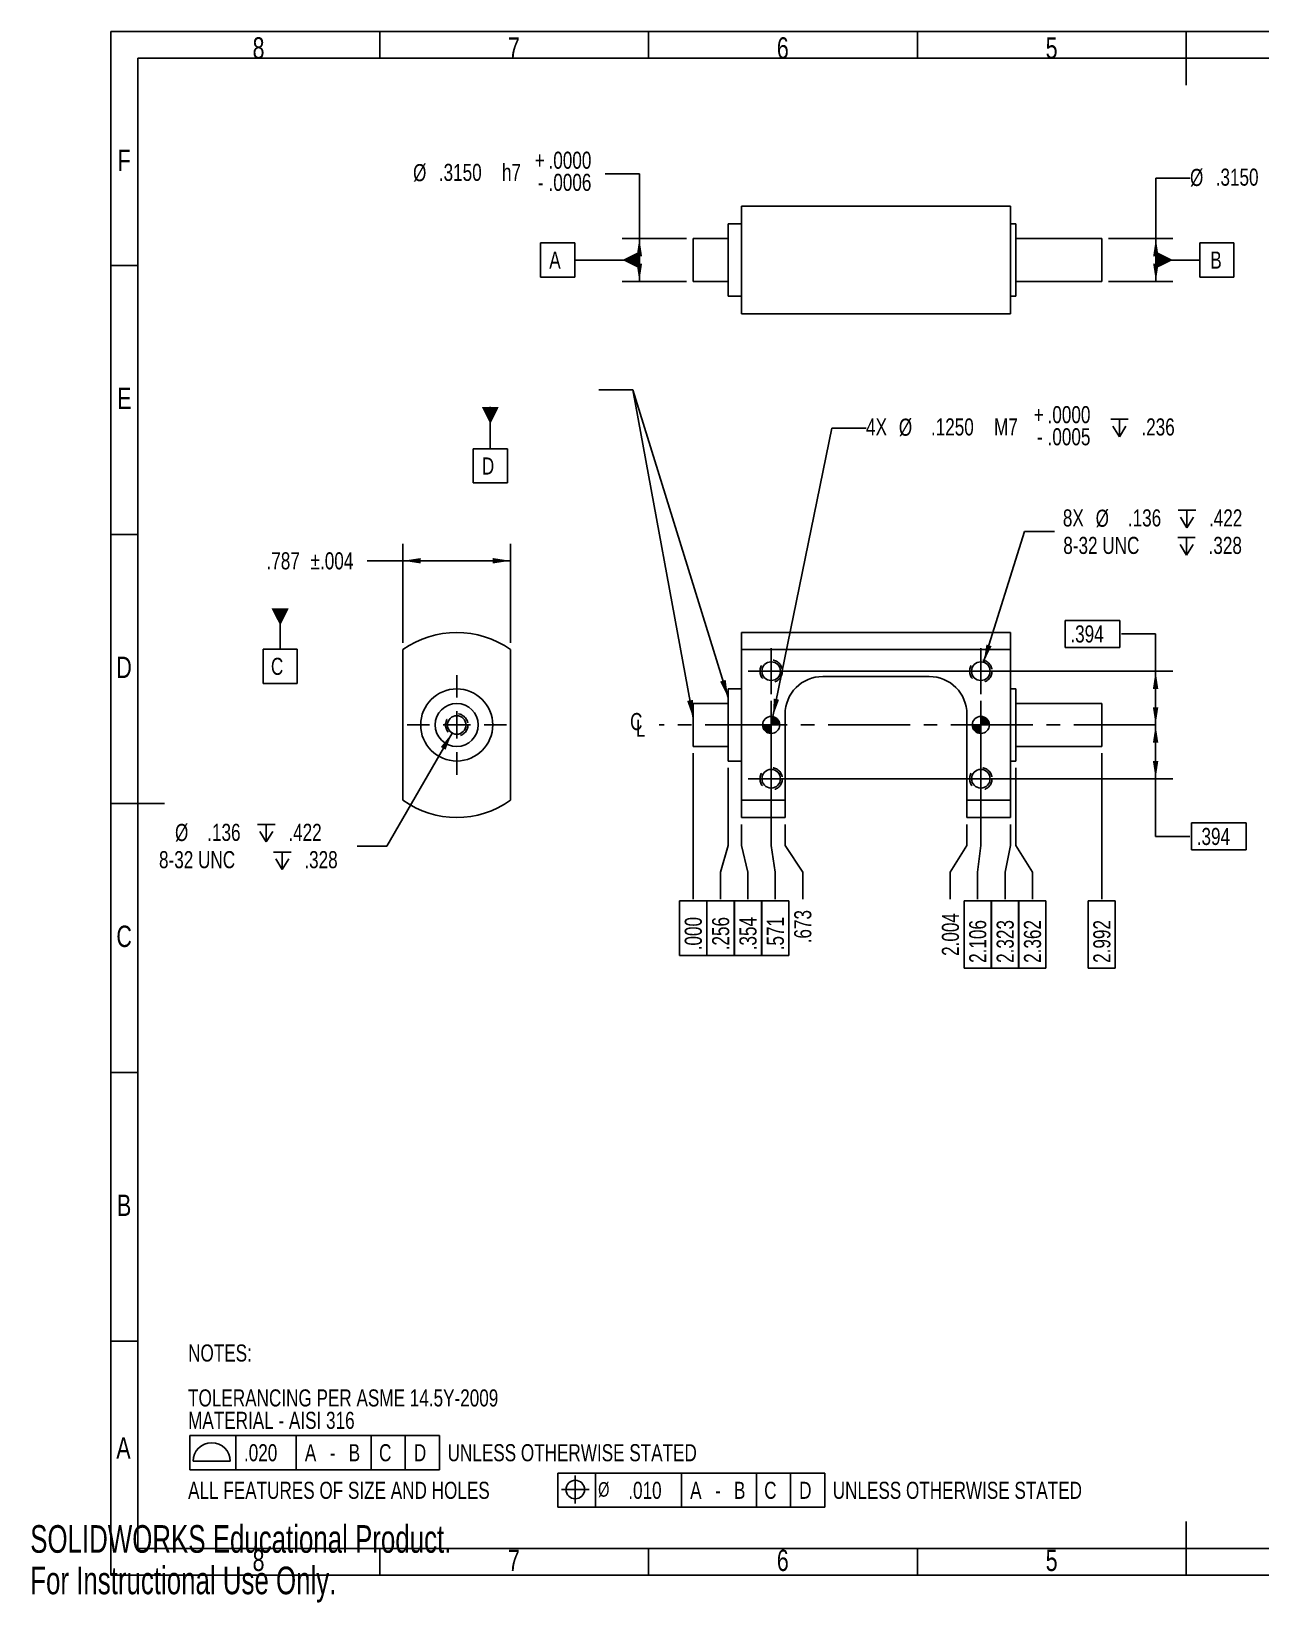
# Model space of a CAD drawing. Extents: x 0 to 16.3, y 0 to 11.5.
# Drawn here: x 0.01 to 9.01, y 0 to 11.5 of the extents above; entities that cross this region are included whole.
import ezdxf

# ---------------------------------------------------------------- set-up
doc = ezdxf.new("R2010")
doc.units = 0
for name, pattern in [('SLD-CENTER', [0.75, 0.6, -0.05, 0.05, -0.05]), ('SLD-DASHED', [0.075, 0.05, -0.025]), ('SLD-SOLID', [0])]:
    doc.linetypes.add(name, pattern=pattern)
doc.layers.get('0').update_dxf_attribs({"linetype": 'CONTINUOUS'})
doc.styles.add('SLDTEXTSTYLE0', font='TXT', dxfattribs={"width": 0.75})
doc.styles.add('SLDTEXTSTYLE4', font='TXT', dxfattribs={"width": 0.7})
doc.dimstyles.new('SLDDIMSTYLE0', dxfattribs={"dimtxt": 0.125, "dimasz": 0.13, "dimexe": 0, "dimexo": 0.0625, "dimgap": -0.03125, "dimtad": 0, "dimtih": 1, "dimtoh": 1, "dimdec": 3, "dimrnd": 1e-09, "dimzin": 4, "dimtxsty": 'SLDTEXTSTYLE0', "dimblk1": 'NONE', "dimblk2": 'NONE', "dimsah": 1, "dimcen": 0.09, "dimazin": 3, "dimtfac": 1, "dimtdec": 3, "dimtofl": 0, "dimtmove": 0, "dimatfit": 3, "dimtolj": 1})
doc.dimstyles.new('SLDDIMSTYLE1', dxfattribs={"dimtxt": 0.125, "dimasz": 0.13, "dimexe": 0, "dimexo": 0.0625, "dimgap": -0.03125, "dimtad": 0, "dimtih": 1, "dimtoh": 1, "dimdec": 3, "dimrnd": 1e-09, "dimzin": 12, "dimtxsty": 'SLDTEXTSTYLE0', "dimblk1": 'NONE', "dimblk2": 'NONE', "dimsah": 1, "dimcen": 0.09, "dimazin": 3, "dimtfac": 1, "dimtdec": 3, "dimtofl": 0, "dimtmove": 0, "dimatfit": 3, "dimtolj": 1})
doc.dimstyles.new('SLDDIMSTYLE11', dxfattribs={"dimtxt": 0.125, "dimasz": 0.13, "dimexe": 0, "dimexo": 0.0625, "dimgap": 0.03125, "dimtad": 0, "dimtih": 1, "dimtoh": 1, "dimdec": 4, "dimrnd": 1e-09, "dimzin": 4, "dimtxsty": 'SLDTEXTSTYLE0', "dimsah": 1, "dimcen": 0.09, "dimazin": 3, "dimtol": 1, "dimtm": 0.0006, "dimtfac": 1, "dimtdec": 4, "dimtofl": 0, "dimtmove": 0, "dimatfit": 3, "dimtolj": 1, "dimtzin": 4})
doc.dimstyles.new('SLDDIMSTYLE13', dxfattribs={"dimtxt": 0.125, "dimasz": 0.13, "dimexe": 0, "dimexo": 0.0625, "dimgap": 0.03125, "dimtad": 0, "dimtih": 1, "dimtoh": 1, "dimdec": 3, "dimrnd": 1e-09, "dimzin": 12, "dimtxsty": 'SLDTEXTSTYLE0', "dimsah": 1, "dimcen": 0.09, "dimazin": 3, "dimtol": 1, "dimtp": 0.003937, "dimtm": 0.003937, "dimtfac": 1, "dimtdec": 3, "dimtofl": 0, "dimtmove": 0, "dimatfit": 3, "dimtolj": 1})
doc.dimstyles.new('SLDDIMSTYLE2', dxfattribs={"dimtxt": 0.125, "dimasz": 0.13, "dimexe": 0, "dimexo": 0.0625, "dimgap": 0.03125, "dimtad": 0, "dimtih": 1, "dimtoh": 1, "dimdec": 3, "dimrnd": 1e-09, "dimzin": 12, "dimtxsty": 'SLDTEXTSTYLE0', "dimblk1": 'NONE', "dimblk2": 'NONE', "dimsah": 1, "dimcen": 0.09, "dimazin": 3, "dimtfac": 1, "dimtdec": 3, "dimtofl": 0, "dimtmove": 0, "dimatfit": 3, "dimtolj": 1, "dimtzin": 12})
doc.dimstyles.new('SLDDIMSTYLE3', dxfattribs={"dimtxt": 0.125, "dimasz": 0.13, "dimexe": 0, "dimexo": 0.0625, "dimgap": -0.03125, "dimtad": 0, "dimtih": 1, "dimtoh": 1, "dimdec": 3, "dimrnd": 1e-09, "dimzin": 12, "dimtxsty": 'SLDTEXTSTYLE0', "dimblk1": 'NONE', "dimblk2": 'NONE', "dimsah": 1, "dimcen": 0.09, "dimazin": 3, "dimtfac": 1, "dimtdec": 3, "dimtofl": 0, "dimtmove": 0, "dimatfit": 3, "dimtolj": 1})
doc.dimstyles.new('SLDDIMSTYLE4', dxfattribs={"dimtxt": 0.125, "dimasz": 0.13, "dimexe": 0, "dimexo": 0.0625, "dimgap": 0.03125, "dimtad": 0, "dimtih": 1, "dimtoh": 1, "dimdec": 4, "dimrnd": 1e-09, "dimzin": 4, "dimtxsty": 'SLDTEXTSTYLE0', "dimsah": 1, "dimcen": 0, "dimazin": 3, "dimtol": 1, "dimtm": 0.001, "dimtfac": 1, "dimtdec": 3, "dimtofl": 0, "dimtmove": 0, "dimatfit": 3, "dimtolj": 1, "dimtzin": 0})
doc.dimstyles.new('SLDDIMSTYLE5', dxfattribs={"dimtxt": 0.125, "dimasz": 0.13, "dimexe": 0, "dimexo": 0.0625, "dimgap": 0.03125, "dimtad": 0, "dimtih": 1, "dimtoh": 1, "dimdec": 3, "dimrnd": 1e-09, "dimzin": 12, "dimtxsty": 'SLDTEXTSTYLE0', "dimsah": 1, "dimcen": 0, "dimazin": 3, "dimtfac": 1, "dimtdec": 3, "dimtofl": 0, "dimtmove": 0, "dimatfit": 3, "dimtolj": 1, "dimtzin": 12})
doc.dimstyles.new('SLDDIMSTYLE6', dxfattribs={"dimtxt": 0.125, "dimasz": 0.13, "dimexe": 0, "dimexo": 0.0625, "dimgap": -0.03125, "dimtad": 0, "dimtih": 1, "dimtoh": 1, "dimdec": 3, "dimrnd": 1e-09, "dimzin": 12, "dimtxsty": 'SLDTEXTSTYLE0', "dimsah": 1, "dimcen": 0.09, "dimazin": 3, "dimtfac": 1, "dimtdec": 3, "dimtofl": 0, "dimtmove": 0, "dimatfit": 3, "dimtolj": 1})
doc.dimstyles.new('SLDDIMSTYLE8', dxfattribs={"dimtxt": 0.18, "dimasz": 0.13, "dimexe": 0, "dimexo": 0.0625, "dimgap": 0, "dimtad": 0, "dimtih": 1, "dimtoh": 1, "dimdec": 0, "dimrnd": 1e-09, "dimzin": 0, "dimtxsty": 'STANDARD', "dimsah": 1, "dimcen": 0.09, "dimazin": 3, "dimtfac": 0.13, "dimtdec": 0, "dimtofl": 0, "dimtmove": 0, "dimatfit": 3, "dimtolj": 1, "dimtzin": 0})

# ---------------------------------------------------------------- blocks, each defined once
blk = doc.blocks.new('SW_SYMBOL_GTOL_SPROF')
at = {"color": 0, "linetype": 'CONTINUOUS'}
blk.add_line((0, 0), (78.7, 0), dxfattribs=at)
blk.add_arc((39.4, 0), 39.4, 0, 180, dxfattribs=at)
blk = doc.blocks.new('SW_SYMBOL_GTOL_POSI')
at = {"color": 0, "linetype": 'CONTINUOUS'}
for p, q in [((29.5, -9.8), (29.5, 49.2)), ((0, 19.7), (59.1, 19.7))]:
    blk.add_line(p, q, dxfattribs=at)
blk.add_circle((29.5, 19.7), 19.7, dxfattribs=at)
blk = doc.blocks.new('SW_NOTE_0')
at = {"color": 0, "linetype": 'SLD-SOLID'}
for p, q in [((0.013, -0.506), (0.013, -0.756)), ((1.84, -0.506), (0.013, -0.506)), ((0.013, -0.506), (0.013, -0.756)), ((0.35, -0.506), (0.013, -0.506)), ((0.35, -0.506), (0.35, -0.756)), ((0.792, -0.506), (0.792, -0.756)), ((0.792, -0.506), (0.792, -0.756)), ((1.34, -0.506), (1.34, -0.756)), ((1.59, -0.506), (1.59, -0.756)), ((1.84, -0.506), (1.84, -0.756)), ((0.013, -0.756), (1.84, -0.756)), ((0.013, -0.756), (0.35, -0.756)), ((2.708, -0.781), (2.708, -1.031)), ((4.661, -0.781), (2.708, -0.781)), ((2.708, -0.781), (2.708, -1.031)), ((2.983, -0.781), (2.708, -0.781)), ((2.983, -0.781), (2.983, -1.031)), ((3.612, -0.781), (3.612, -1.031)), ((3.612, -0.781), (3.612, -1.031)), ((4.161, -0.781), (4.161, -1.031)), ((4.411, -0.781), (4.411, -1.031)), ((4.661, -0.781), (4.661, -1.031)), ((2.708, -1.031), (4.661, -1.031)), ((2.708, -1.031), (2.983, -1.031))]:
    blk.add_line(p, q, dxfattribs=at)
at = {"color": 0, "linetype": 'CONTINUOUS'}
for name, p, xscale, yscale, zscale in [('SW_SYMBOL_GTOL_SPROF', (0.037, -0.694), 0.0034488282, 0.0034488282, 0.0034488282), ('SW_SYMBOL_GTOL_POSI', (2.733, -0.969), 0.0034488281, 0.0034488281, 0.0034488281)]:
    blk.add_blockref(name, p, dxfattribs=dict(at, xscale=xscale, yscale=yscale, zscale=zscale))
at = {"color": 0, "linetype": 'CONTINUOUS', "attachment_point": 1, "style": 'SLDTEXTSTYLE0'}
for s, insert, char_height in [('NOTES:', (0, 0.161), 0.125), ('TOLERANCING PER ASME 14.5Y-2009', (0, -0.168), 0.125), ('MATERIAL - AISI 316', (0, -0.332), 0.125), ('.020', (0.409, -0.569), 0.125), ('A', (0.855, -0.569), 0.125), ('B', (1.176, -0.569), 0.125), ('C', (1.398, -0.569), 0.125), ('D', (1.653, -0.569), 0.125), ('UNLESS OTHERWISE STATED', (1.9, -0.569), 0.125), ('-', (1.038, -0.569), 0.125), ('ALL FEATURES OF SIZE AND HOLES', (0, -0.844), 0.125), ('%%c', (3.002, -0.847), 0.1063), ('.010', (3.223, -0.844), 0.125), ('A', (3.676, -0.844), 0.125), ('-', (3.859, -0.844), 0.125), ('B', (3.997, -0.844), 0.125), ('C', (4.218, -0.844), 0.125), ('D', (4.474, -0.844), 0.125), ('UNLESS OTHERWISE STATED', (4.72, -0.844), 0.125)]:
    blk.add_mtext(s, dxfattribs=dict(at, insert=insert, char_height=char_height))
blk = doc.blocks.new('_D')
at = {"color": 7, "linetype": 'SLD-SOLID'}
for p, q in [((4.854, 5.539), (4.854, 6.213)), ((4.854, 5.342), (4.854, 5.539)), ((4.854, 5.342), (4.854, 5.145)), ((4.755, 4.733), (4.755, 5.133)), ((4.755, 5.133), (4.953, 5.133)), ((4.953, 5.133), (4.953, 4.733)), ((4.953, 4.733), (4.755, 4.733))]:
    blk.add_line(p, q, dxfattribs=at)
at = {"color": 7, "linetype": 'SLD-SOLID', "insert": (4.792, 4.771), "char_height": 0.125, "attachment_point": 1, "rotation": 90, "style": 'SLDTEXTSTYLE0'}
blk.add_mtext('.000', dxfattribs=at)
blk = doc.blocks.new('_NONE')
blk = doc.blocks.new('_D_1')
at = {"color": 7, "linetype": 'SLD-SOLID'}
for p, q in [((5.11, 5.539), (5.11, 6.107)), ((5.055, 5.342), (5.11, 5.539)), ((5.055, 5.342), (5.055, 5.145)), ((4.955, 4.733), (4.955, 5.133)), ((4.955, 5.133), (5.154, 5.133)), ((5.154, 5.133), (5.154, 4.733)), ((5.154, 4.733), (4.955, 4.733))]:
    blk.add_line(p, q, dxfattribs=at)
at = {"color": 7, "linetype": 'SLD-SOLID', "insert": (4.993, 4.771), "char_height": 0.125, "attachment_point": 1, "rotation": 90, "style": 'SLDTEXTSTYLE0'}
blk.add_mtext('.256', dxfattribs=at)
blk = doc.blocks.new('_D_2')
at = {"color": 7, "linetype": 'SLD-SOLID'}
for p, q in [((5.208, 5.539), (5.208, 5.693)), ((5.255, 5.342), (5.208, 5.539)), ((5.255, 5.342), (5.255, 5.145)), ((5.156, 4.733), (5.156, 5.133)), ((5.156, 5.133), (5.354, 5.133)), ((5.354, 5.133), (5.354, 4.733)), ((5.354, 4.733), (5.156, 4.733))]:
    blk.add_line(p, q, dxfattribs=at)
at = {"color": 7, "linetype": 'SLD-SOLID', "insert": (5.193, 4.771), "char_height": 0.125, "attachment_point": 1, "rotation": 90, "style": 'SLDTEXTSTYLE0'}
blk.add_mtext('.354', dxfattribs=at)
blk = doc.blocks.new('_D_3')
at = {"color": 7, "linetype": 'SLD-SOLID'}
for p, q in [((5.425, 5.539), (5.425, 6.596)), ((5.455, 5.342), (5.425, 5.539)), ((5.455, 5.342), (5.455, 5.145)), ((5.356, 4.733), (5.356, 5.133)), ((5.356, 5.133), (5.555, 5.133)), ((5.555, 5.133), (5.555, 4.733)), ((5.555, 4.733), (5.356, 4.733))]:
    blk.add_line(p, q, dxfattribs=at)
at = {"color": 7, "linetype": 'SLD-SOLID', "insert": (5.393, 4.771), "char_height": 0.125, "attachment_point": 1, "rotation": 90, "style": 'SLDTEXTSTYLE0'}
blk.add_mtext('.571', dxfattribs=at)
blk = doc.blocks.new('_D_4')
at = {"color": 7, "linetype": 'SLD-SOLID'}
for p, q in [((5.527, 5.539), (5.527, 5.693)), ((5.656, 5.342), (5.527, 5.539)), ((5.656, 5.342), (5.656, 5.145))]:
    blk.add_line(p, q, dxfattribs=at)
at = {"color": 7, "linetype": 'SLD-SOLID', "insert": (5.594, 4.822), "char_height": 0.125, "attachment_point": 1, "rotation": 90, "style": 'SLDTEXTSTYLE0'}
blk.add_mtext('.673', dxfattribs=at)
blk = doc.blocks.new('_D_5')
at = {"color": 7, "linetype": 'SLD-SOLID'}
for p, q in [((6.859, 5.539), (6.859, 5.693)), ((6.737, 5.342), (6.859, 5.539)), ((6.737, 5.342), (6.737, 5.145))]:
    blk.add_line(p, q, dxfattribs=at)
at = {"color": 7, "linetype": 'SLD-SOLID', "insert": (6.675, 4.73), "char_height": 0.125, "attachment_point": 1, "rotation": 90, "style": 'SLDTEXTSTYLE0'}
blk.add_mtext('2.004', dxfattribs=at)
blk = doc.blocks.new('_D_6')
at = {"color": 7, "linetype": 'SLD-SOLID'}
for p, q in [((6.96, 5.539), (6.96, 6.596)), ((6.937, 5.342), (6.96, 5.539)), ((6.937, 5.342), (6.937, 5.145)), ((6.838, 4.641), (6.838, 5.133)), ((6.838, 5.133), (7.036, 5.133)), ((7.036, 5.133), (7.036, 4.641)), ((7.036, 4.641), (6.838, 4.641))]:
    blk.add_line(p, q, dxfattribs=at)
at = {"color": 7, "linetype": 'SLD-SOLID', "insert": (6.875, 4.679), "char_height": 0.125, "attachment_point": 1, "rotation": 90, "style": 'SLDTEXTSTYLE0'}
blk.add_mtext('2.106', dxfattribs=at)
blk = doc.blocks.new('_D_7')
at = {"color": 7, "linetype": 'SLD-SOLID'}
for p, q in [((7.177, 5.539), (7.177, 5.693)), ((7.138, 5.342), (7.177, 5.539)), ((7.138, 5.342), (7.138, 5.145)), ((7.038, 4.641), (7.038, 5.133)), ((7.038, 5.133), (7.237, 5.133)), ((7.237, 5.133), (7.237, 4.641)), ((7.237, 4.641), (7.038, 4.641))]:
    blk.add_line(p, q, dxfattribs=at)
at = {"color": 7, "linetype": 'SLD-SOLID', "insert": (7.076, 4.679), "char_height": 0.125, "attachment_point": 1, "rotation": 90, "style": 'SLDTEXTSTYLE0'}
blk.add_mtext('2.323', dxfattribs=at)
blk = doc.blocks.new('_D_8')
at = {"color": 7, "linetype": 'SLD-SOLID'}
for p, q in [((7.216, 5.539), (7.216, 6.107)), ((7.338, 5.342), (7.216, 5.539)), ((7.338, 5.342), (7.338, 5.145)), ((7.239, 4.641), (7.239, 5.133)), ((7.239, 5.133), (7.437, 5.133)), ((7.437, 5.133), (7.437, 4.641)), ((7.437, 4.641), (7.239, 4.641))]:
    blk.add_line(p, q, dxfattribs=at)
at = {"color": 7, "linetype": 'SLD-SOLID', "insert": (7.276, 4.679), "char_height": 0.125, "attachment_point": 1, "rotation": 90, "style": 'SLDTEXTSTYLE0'}
blk.add_mtext('2.362', dxfattribs=at)
blk = doc.blocks.new('_D_9')
at = {"color": 7, "linetype": 'SLD-SOLID'}
for p, q in [((7.846, 6.213), (7.846, 5.145)), ((7.747, 4.641), (7.747, 5.133)), ((7.747, 5.133), (7.945, 5.133)), ((7.945, 5.133), (7.945, 4.641)), ((7.945, 4.641), (7.747, 4.641))]:
    blk.add_line(p, q, dxfattribs=at)
at = {"color": 7, "linetype": 'SLD-SOLID', "insert": (7.784, 4.679), "char_height": 0.125, "attachment_point": 1, "rotation": 90, "style": 'SLDTEXTSTYLE0'}
blk.add_mtext('2.992', dxfattribs=at)
blk = doc.blocks.new('SW_SYMBOL_HOLE_DEPTH')
at = {"color": 0, "linetype": 'SLD-SOLID'}
for p, q in [((0, 34.4), (31.5, 34.4)), ((15.7, 34.4), (15.7, 3)), ((3.9, 21.9), (15.7, 3)), ((27.6, 21.9), (15.7, 3))]:
    blk.add_line(p, q, dxfattribs=at)
blk = doc.blocks.new('_D_10')
at = {"color": 7, "linetype": 'SLD-SOLID'}
for p, q in [((5.438, 6.482), (5.87, 8.593)), ((5.87, 8.593), (6.12, 8.593))]:
    blk.add_line(p, q, dxfattribs=at)
blk.add_solid([(5.438, 6.482), (5.483, 6.605), (5.444, 6.613)], dxfattribs=at)
at = {"color": 7, "linetype": 'SLD-SOLID', "xscale": 0.0040555664, "yscale": 0.0040555664, "zscale": 0.0040555664}
blk.add_blockref('SW_SYMBOL_HOLE_DEPTH', (7.911, 8.518), dxfattribs=at)
at = {"color": 7, "linetype": 'SLD-SOLID', "char_height": 0.125, "attachment_point": 1, "style": 'SLDTEXTSTYLE0'}
for s, insert in [('.0000', (7.449, 8.754)), ('4X', (6.12, 8.664)), ('%%c', (6.36, 8.662)), ('.1250', (6.595, 8.664)), ('M7', (7.057, 8.664)), ('+', (7.348, 8.754)), ('.236', (8.136, 8.664)), ('-', (7.371, 8.592)), ('.0005', (7.449, 8.592))]:
    blk.add_mtext(s, dxfattribs=dict(at, insert=insert))
blk = doc.blocks.new('_D_11')
at = {"color": 7, "linetype": 'SLD-SOLID'}
for p, q in [((6.981, 6.879), (7.28, 7.835)), ((7.28, 7.835), (7.499, 7.835))]:
    blk.add_line(p, q, dxfattribs=at)
blk.add_solid([(6.981, 6.879), (7.039, 6.997), (7.001, 7.009)], dxfattribs=at)
at = {"color": 7, "linetype": 'SLD-SOLID', "xscale": 0.0040555664, "yscale": 0.0040555664, "zscale": 0.0040555664}
for p in [(8.406, 7.852), (8.403, 7.652)]:
    blk.add_blockref('SW_SYMBOL_HOLE_DEPTH', p, dxfattribs=at)
at = {"color": 7, "linetype": 'SLD-SOLID', "char_height": 0.125, "attachment_point": 1, "style": 'SLDTEXTSTYLE0'}
for s, insert in [('8X', (7.561, 7.998)), ('%%c', (7.801, 7.996)), ('.136', (8.037, 7.998)), ('.422', (8.631, 7.998)), ('8-32 UNC', (7.564, 7.797)), ('.328', (8.628, 7.797))]:
    blk.add_mtext(s, dxfattribs=dict(at, insert=insert))
blk = doc.blocks.new('_D_12')
at = {"color": 7, "linetype": 'SLD-SOLID'}
for p, q in [((7.578, 6.987), (7.578, 7.186)), ((7.578, 7.186), (7.977, 7.186)), ((7.977, 7.186), (7.977, 6.987)), ((7.99, 7.087), (8.24, 7.087)), ((8.24, 7.087), (8.24, 6.814)), ((7.977, 6.987), (7.578, 6.987)), ((5.475, 6.814), (8.365, 6.814)), ((8.24, 6.42), (8.24, 6.814))]:
    blk.add_line(p, q, dxfattribs=at)
for points in [[(8.24, 6.814), (8.22, 6.684), (8.26, 6.684)], [(8.24, 6.42), (8.26, 6.55), (8.22, 6.55)]]:
    blk.add_solid(points, dxfattribs=at)
at = {"color": 7, "linetype": 'SLD-SOLID', "insert": (7.616, 7.149), "char_height": 0.125, "attachment_point": 1, "style": 'SLDTEXTSTYLE0'}
blk.add_mtext('.394', dxfattribs=at)
blk = doc.blocks.new('_D_13')
at = {"color": 7, "linetype": 'SLD-SOLID'}
for p, q in [((8.24, 6.027), (8.24, 6.42)), ((5.475, 6.027), (8.365, 6.027)), ((8.24, 5.605), (8.24, 6.027)), ((8.503, 5.506), (8.503, 5.704)), ((8.503, 5.704), (8.902, 5.704)), ((8.902, 5.704), (8.902, 5.506)), ((8.49, 5.605), (8.24, 5.605)), ((8.902, 5.506), (8.503, 5.506))]:
    blk.add_line(p, q, dxfattribs=at)
for points in [[(8.24, 6.42), (8.22, 6.29), (8.26, 6.29)], [(8.24, 6.027), (8.26, 6.157), (8.22, 6.157)]]:
    blk.add_solid(points, dxfattribs=at)
at = {"color": 7, "linetype": 'SLD-SOLID', "insert": (8.541, 5.667), "char_height": 0.125, "attachment_point": 1, "style": 'SLDTEXTSTYLE0'}
blk.add_mtext('.394', dxfattribs=at)
blk = doc.blocks.new('SW_SYMBOL_MOD_CL')
at = {"color": 0, "linetype": 'CONTINUOUS', "char_height": 30.8, "attachment_point": 5, "style": 'SLDTEXTSTYLE0'}
for s, insert in [('C', (15.7, 23.6)), ('L', (23.6, 11.8))]:
    blk.add_mtext(s, dxfattribs=dict(at, insert=insert))
blk = doc.blocks.new('SW_CENTERMARKSYMBOL_0')
at = {"color": 0, "linetype": 'SLD-SOLID'}
for p, q in [((0, 0.1), (0, 0.168)), ((-0.1, 0), (-0.168, 0)), ((0, 0), (-0.1, 0)), ((0, 0), (0, 0.1)), ((0, 0), (0, -0.1)), ((0, 0), (0.1, 0)), ((0.1, 0), (0.168, 0)), ((0, -0.1), (0, -0.168))]:
    blk.add_line(p, q, dxfattribs=at)
blk = doc.blocks.new('SW_CENTERMARKSYMBOL_1')
at = {"color": 0, "linetype": 'SLD-SOLID'}
for p, q in [((0, 0.1), (0, 0.168)), ((-0.1, 0), (-0.168, 0)), ((0, 0), (-0.1, 0)), ((0, 0), (0, 0.1)), ((0, 0), (0, -0.1)), ((0, 0), (0.1, 0)), ((0.1, 0), (0.168, 0)), ((0, -0.1), (0, -0.168))]:
    blk.add_line(p, q, dxfattribs=at)
blk = doc.blocks.new('SW_CENTERMARKSYMBOL_2')
at = {"color": 0, "linetype": 'SLD-SOLID'}
for p, q in [((0, 0.1), (0, 0.168)), ((-0.1, 0), (-0.168, 0)), ((0, 0), (-0.1, 0)), ((0, 0), (0, 0.1)), ((0, 0), (0, -0.1)), ((0, 0), (0.1, 0)), ((0.1, 0), (0.168, 0)), ((0, -0.1), (0, -0.168))]:
    blk.add_line(p, q, dxfattribs=at)
blk = doc.blocks.new('SW_CENTERMARKSYMBOL_3')
at = {"color": 0, "linetype": 'SLD-SOLID'}
for p, q in [((0, 0.1), (0, 0.168)), ((-0.1, 0), (-0.168, 0)), ((0, 0), (-0.1, 0)), ((0, 0), (0, 0.1)), ((0, 0), (0, -0.1)), ((0, 0), (0.1, 0)), ((0.1, 0), (0.168, 0)), ((0, -0.1), (0, -0.168))]:
    blk.add_line(p, q, dxfattribs=at)
blk = doc.blocks.new('SW_DATUMTAG_0')
at = {"color": 0, "linetype": 'SLD-SOLID'}
for p, q in [((0.062, 0.531), (0.062, 0.224)), ((-0.063, -0.026), (-0.063, 0.224)), ((-0.063, 0.224), (0.187, 0.224)), ((0.187, 0.224), (0.187, -0.026)), ((0.187, -0.026), (-0.063, -0.026))]:
    blk.add_line(p, q, dxfattribs=at)
blk.add_solid([(0.124, 0.531), (-0.001, 0.531), (0.062, 0.406)], dxfattribs=at)
at = {"color": 0, "linetype": 'CONTINUOUS', "insert": (0, 0.161), "char_height": 0.125, "attachment_point": 1, "style": 'SLDTEXTSTYLE0'}
blk.add_mtext('D', dxfattribs=at)
blk = doc.blocks.new('*U54')
at = {"color": 0, "linetype": 'CONTINUOUS'}
for points in [[(0, 0), (0, 0.062), (0.012, 0)], [(0.012, 0), (0, 0.062), (0.012, 0.061)], [(0.012, 0), (0.012, 0.061), (0.024, 0)], [(0.024, 0), (0.012, 0.061), (0.024, 0.058)], [(0.024, 0), (0.024, 0.058), (0.035, 0)], [(0.035, 0), (0.024, 0.058), (0.035, 0.052)], [(0.035, 0), (0.035, 0.052), (0.044, 0)], [(0.044, 0), (0.035, 0.052), (0.044, 0.044)], [(0.044, 0), (0.044, 0.044), (0.052, 0)], [(0.052, 0), (0.044, 0.044), (0.052, 0.035)], [(0.052, 0), (0.052, 0.035), (0.058, 0)], [(0.058, 0), (0.052, 0.035), (0.058, 0.024)], [(0.058, 0), (0.058, 0.024), (0.061, 0)], [(0.061, 0), (0.058, 0.024), (0.061, 0.012)], [(0.061, 0), (0.061, 0.012), (0.062, 0)]]:
    blk.add_solid(points, dxfattribs=at)
blk = doc.blocks.new('*U55')
at = {"color": 0, "linetype": 'CONTINUOUS'}
for points in [[(-0.062, -0.011), (-0.062, 0), (-0.062, 0)], [(-0.062, -0.011), (-0.062, 0), (-0.059, -0.021)], [(-0.059, -0.021), (-0.062, 0), (-0.059, 0)], [(-0.059, -0.021), (-0.059, 0), (-0.054, -0.031)], [(-0.054, -0.031), (-0.059, 0), (-0.054, 0)], [(-0.054, -0.031), (-0.054, 0), (-0.048, -0.04)], [(-0.048, -0.04), (-0.054, 0), (-0.048, 0)], [(-0.048, -0.04), (-0.048, 0), (-0.04, -0.048)], [(-0.04, -0.048), (-0.048, 0), (-0.04, 0)], [(-0.04, -0.048), (-0.04, 0), (-0.031, -0.054)], [(-0.031, -0.054), (-0.04, 0), (-0.031, 0)], [(-0.031, -0.054), (-0.031, 0), (-0.021, -0.059)], [(-0.021, -0.059), (-0.031, 0), (-0.021, 0)], [(-0.021, -0.059), (-0.021, 0), (-0.011, -0.062)], [(-0.011, -0.062), (-0.021, 0), (-0.011, 0)], [(-0.011, -0.062), (-0.011, 0), (0, -0.062)], [(0, -0.062), (-0.011, 0), (0, 0)]]:
    blk.add_solid(points, dxfattribs=at)
blk = doc.blocks.new('SW_DOWELSYMBOL_0')
at = {"color": 0, "linetype": 'CONTINUOUS'}
blk.add_circle((0, 0), 0.0625, dxfattribs=at)
for name in ['*U55', '*U54']:
    blk.add_blockref(name, (0, 0), dxfattribs=at)
blk = doc.blocks.new('*U56')
at = {"color": 0, "linetype": 'CONTINUOUS'}
for points in [[(0, 0), (0, 0.062), (0.012, 0)], [(0.012, 0), (0, 0.062), (0.012, 0.061)], [(0.012, 0), (0.012, 0.061), (0.024, 0)], [(0.024, 0), (0.012, 0.061), (0.024, 0.058)], [(0.024, 0), (0.024, 0.058), (0.035, 0)], [(0.035, 0), (0.024, 0.058), (0.035, 0.052)], [(0.035, 0), (0.035, 0.052), (0.044, 0)], [(0.044, 0), (0.035, 0.052), (0.044, 0.044)], [(0.044, 0), (0.044, 0.044), (0.052, 0)], [(0.052, 0), (0.044, 0.044), (0.052, 0.035)], [(0.052, 0), (0.052, 0.035), (0.058, 0)], [(0.058, 0), (0.052, 0.035), (0.058, 0.024)], [(0.058, 0), (0.058, 0.024), (0.061, 0)], [(0.061, 0), (0.058, 0.024), (0.061, 0.012)], [(0.061, 0), (0.061, 0.012), (0.062, 0)]]:
    blk.add_solid(points, dxfattribs=at)
blk = doc.blocks.new('*U57')
at = {"color": 0, "linetype": 'CONTINUOUS'}
for points in [[(-0.062, -0.011), (-0.062, 0), (-0.062, 0)], [(-0.062, -0.011), (-0.062, 0), (-0.059, -0.021)], [(-0.059, -0.021), (-0.062, 0), (-0.059, 0)], [(-0.059, -0.021), (-0.059, 0), (-0.054, -0.031)], [(-0.054, -0.031), (-0.059, 0), (-0.054, 0)], [(-0.054, -0.031), (-0.054, 0), (-0.048, -0.04)], [(-0.048, -0.04), (-0.054, 0), (-0.048, 0)], [(-0.048, -0.04), (-0.048, 0), (-0.04, -0.048)], [(-0.04, -0.048), (-0.048, 0), (-0.04, 0)], [(-0.04, -0.048), (-0.04, 0), (-0.031, -0.054)], [(-0.031, -0.054), (-0.04, 0), (-0.031, 0)], [(-0.031, -0.054), (-0.031, 0), (-0.021, -0.059)], [(-0.021, -0.059), (-0.031, 0), (-0.021, 0)], [(-0.021, -0.059), (-0.021, 0), (-0.011, -0.062)], [(-0.011, -0.062), (-0.021, 0), (-0.011, 0)], [(-0.011, -0.062), (-0.011, 0), (0, -0.062)], [(0, -0.062), (-0.011, 0), (0, 0)]]:
    blk.add_solid(points, dxfattribs=at)
blk = doc.blocks.new('SW_DOWELSYMBOL_1')
at = {"color": 0, "linetype": 'CONTINUOUS'}
blk.add_circle((0, 0), 0.0625, dxfattribs=at)
for name in ['*U57', '*U56']:
    blk.add_blockref(name, (0, 0), dxfattribs=at)
blk = doc.blocks.new('_D_16')
at = {"color": 7, "linetype": 'SLD-SOLID'}
for p, q in [((4.21, 10.455), (4.46, 10.455)), ((4.46, 10.455), (4.46, 9.981)), ((4.804, 9.981), (4.335, 9.981)), ((4.46, 9.666), (4.46, 9.981)), ((4.804, 9.666), (4.335, 9.666))]:
    blk.add_line(p, q, dxfattribs=at)
for points in [[(4.46, 9.981), (4.44, 9.851), (4.48, 9.851)], [(4.46, 9.666), (4.48, 9.796), (4.44, 9.796)]]:
    blk.add_solid(points, dxfattribs=at)
at = {"color": 7, "linetype": 'SLD-SOLID', "char_height": 0.125, "attachment_point": 1, "style": 'SLDTEXTSTYLE0'}
for s, insert in [('+', (3.694, 10.616)), ('.0000', (3.795, 10.616)), ('%%c', (2.803, 10.525)), ('.3150', (2.992, 10.527)), ('h7', (3.454, 10.527)), ('-', (3.717, 10.454)), ('.0006', (3.795, 10.454))]:
    blk.add_mtext(s, dxfattribs=dict(at, insert=insert))
blk = doc.blocks.new('_D_17')
at = {"color": 7, "linetype": 'SLD-SOLID'}
for p, q in [((8.492, 10.421), (8.242, 10.421)), ((8.242, 10.421), (8.242, 9.981)), ((7.896, 9.981), (8.367, 9.981)), ((8.242, 9.666), (8.242, 9.981)), ((7.896, 9.666), (8.367, 9.666))]:
    blk.add_line(p, q, dxfattribs=at)
for points in [[(8.242, 9.981), (8.222, 9.851), (8.262, 9.851)], [(8.242, 9.666), (8.262, 9.796), (8.222, 9.796)]]:
    blk.add_solid(points, dxfattribs=at)
at = {"color": 7, "linetype": 'SLD-SOLID', "char_height": 0.125, "attachment_point": 1, "style": 'SLDTEXTSTYLE0'}
for s, insert in [('.0000', (9.483, 10.582)), ('%%c', (8.492, 10.49)), ('.3150', (8.68, 10.492)), ('h7', (9.143, 10.492)), ('+', (9.382, 10.582)), ('-', (9.405, 10.42)), ('.0006', (9.483, 10.42))]:
    blk.add_mtext(s, dxfattribs=dict(at, insert=insert))
blk = doc.blocks.new('SW_DATUMTAG_1')
at = {"color": 0, "linetype": 'SLD-SOLID'}
for p, q in [((0.173, 0.224), (-0.077, 0.224)), ((-0.077, 0.224), (-0.077, -0.026)), ((0.173, -0.026), (0.173, 0.224)), ((-0.399, 0.099), (-0.077, 0.099)), ((-0.077, -0.026), (0.173, -0.026))]:
    blk.add_line(p, q, dxfattribs=at)
blk.add_solid([(-0.399, 0.162), (-0.399, 0.037), (-0.274, 0.099)], dxfattribs=at)
at = {"color": 0, "linetype": 'CONTINUOUS', "insert": (0, 0.161), "char_height": 0.125, "attachment_point": 1, "style": 'SLDTEXTSTYLE0'}
blk.add_mtext('B', dxfattribs=at)
blk = doc.blocks.new('SW_DATUMTAG_2')
at = {"color": 0, "linetype": 'SLD-SOLID'}
for p, q in [((0.187, 0.224), (-0.063, 0.224)), ((-0.063, 0.224), (-0.063, -0.026)), ((0.187, -0.026), (0.187, 0.224)), ((0.66, 0.099), (0.187, 0.099)), ((-0.063, -0.026), (0.187, -0.026))]:
    blk.add_line(p, q, dxfattribs=at)
blk.add_solid([(0.66, 0.162), (0.66, 0.037), (0.535, 0.099)], dxfattribs=at)
at = {"color": 0, "linetype": 'CONTINUOUS', "insert": (0, 0.161), "char_height": 0.125, "attachment_point": 1, "style": 'SLDTEXTSTYLE0'}
blk.add_mtext('A', dxfattribs=at)
blk = doc.blocks.new('_D_24')
at = {"color": 7, "linetype": 'SLD-SOLID'}
for p, q in [((2.729, 7.022), (2.729, 7.747)), ((3.517, 7.022), (3.517, 7.747)), ((2.729, 7.622), (2.468, 7.622)), ((3.517, 7.622), (2.729, 7.622))]:
    blk.add_line(p, q, dxfattribs=at)
for points in [[(2.729, 7.622), (2.859, 7.602), (2.859, 7.642)], [(3.517, 7.622), (3.387, 7.642), (3.387, 7.602)]]:
    blk.add_solid(points, dxfattribs=at)
at = {"color": 7, "linetype": 'SLD-SOLID', "char_height": 0.125, "attachment_point": 1, "style": 'SLDTEXTSTYLE0'}
for s, insert in [('.787', (1.73, 7.684)), ('±.004', (2.053, 7.684))]:
    blk.add_mtext(s, dxfattribs=dict(at, insert=insert))
blk = doc.blocks.new('_D_25')
at = {"color": 7, "linetype": 'SLD-SOLID'}
for p, q in [((3.089, 6.361), (2.611, 5.534)), ((2.611, 5.534), (2.393, 5.534))]:
    blk.add_line(p, q, dxfattribs=at)
blk.add_solid([(3.089, 6.361), (3.006, 6.259), (3.041, 6.239)], dxfattribs=at)
at = {"color": 7, "linetype": 'SLD-SOLID', "xscale": 0.0040555664, "yscale": 0.0040555664, "zscale": 0.0040555664}
for p in [(1.665, 5.552), (1.782, 5.351)]:
    blk.add_blockref('SW_SYMBOL_HOLE_DEPTH', p, dxfattribs=at)
at = {"color": 7, "linetype": 'SLD-SOLID', "char_height": 0.125, "attachment_point": 1, "style": 'SLDTEXTSTYLE0'}
for s, insert in [('%%c', (1.06, 5.696)), ('.136', (1.296, 5.697)), ('.422', (1.89, 5.697)), ('8-32 UNC', (0.943, 5.497)), ('.328', (2.007, 5.497))]:
    blk.add_mtext(s, dxfattribs=dict(at, insert=insert))
blk = doc.blocks.new('SW_CENTERMARKSYMBOL_9')
at = {"color": 0, "linetype": 'SLD-SOLID'}
for p, q in [((0, 0.2), (0, 0.364)), ((-0.2, 0), (-0.364, 0)), ((0, 0), (-0.1, 0)), ((0, 0), (0, 0.1)), ((0, 0), (0, -0.1)), ((0, 0), (0.1, 0)), ((0.2, 0), (0.364, 0)), ((0, -0.2), (0, -0.364))]:
    blk.add_line(p, q, dxfattribs=at)
blk = doc.blocks.new('SW_DATUMTAG_3')
at = {"color": 0, "linetype": 'SLD-SOLID'}
for p, q in [((0.068, 0.522), (0.068, 0.224)), ((-0.057, -0.026), (-0.057, 0.224)), ((-0.057, 0.224), (0.193, 0.224)), ((0.193, 0.224), (0.193, -0.026)), ((0.193, -0.026), (-0.057, -0.026))]:
    blk.add_line(p, q, dxfattribs=at)
blk.add_solid([(0.13, 0.522), (0.005, 0.522), (0.068, 0.397)], dxfattribs=at)
at = {"color": 0, "linetype": 'CONTINUOUS', "insert": (0, 0.161), "char_height": 0.125, "attachment_point": 1, "style": 'SLDTEXTSTYLE0'}
blk.add_mtext('C', dxfattribs=at)

msp = doc.modelspace()

# ---------------------------------------------------------------- linework, layer by layer
at = {"color": 7, "linetype": 'SLD-SOLID'}
for p, q in [((0.59055, 0.19685), (0.59055, 11.49606)), ((0.59055, 11.49606), (16.33858, 11.49606)), ((2.55906, 11.29921), (2.55906, 11.49606)), ((4.52756, 11.29921), (4.52756, 11.49606)), ((6.49606, 11.29921), (6.49606, 11.49606)), ((8.46457, 11.49606), (8.46457, 11.10236)), ((8.46457, 11.29921), (8.46457, 11.49606)), ((0.7874, 0.3937), (0.7874, 11.29921)), ((0.7874, 11.29921), (16.14173, 11.29921)), ((5.20846, 10.217), (7.17696, 10.217)), ((5.20846, 9.4296), (5.20846, 10.217)), ((7.17696, 9.4296), (7.17696, 10.217)), ((5.20846, 10.08708), (5.11003, 10.08708)), ((5.11003, 9.55952), (5.11003, 10.08708)), ((7.21633, 10.08708), (7.17696, 10.08708)), ((7.21633, 9.55952), (7.21633, 10.08708)), ((5.11003, 9.98078), (4.85413, 9.98078)), ((4.85413, 9.66582), (4.85413, 9.98078)), ((7.84625, 9.98078), (7.21633, 9.98078)), ((7.84625, 9.66582), (7.84625, 9.98078)), ((0.7874, 9.78346), (0.59055, 9.78346)), ((4.85413, 9.66582), (5.11003, 9.66582)), ((7.21633, 9.66582), (7.84625, 9.66582)), ((5.11003, 9.55952), (5.20846, 9.55952)), ((7.17696, 9.55952), (7.21633, 9.55952)), ((7.17696, 9.4296), (5.20846, 9.4296)), ((0.7874, 7.81496), (0.59055, 7.81496)), ((7.17696, 7.09771), (5.20846, 7.09771)), ((5.20846, 6.97155), (5.20846, 7.09771)), ((7.17696, 6.97155), (7.17696, 7.09771)), ((2.7291, 5.86918), (2.7291, 6.97155)), ((3.5165, 6.97155), (3.5165, 5.86918)), ((7.17696, 6.97155), (5.20846, 6.97155)), ((5.20846, 6.97155), (5.20846, 5.86918)), ((7.17696, 5.86918), (7.17696, 6.97155)), ((5.20846, 6.68414), (5.11003, 6.68414)), ((5.11003, 6.15659), (5.11003, 6.68414)), ((6.58296, 6.7747), (5.80245, 6.7747)), ((7.21633, 6.68414), (7.17696, 6.68414)), ((7.21633, 6.15659), (7.21633, 6.68414)), ((5.11003, 6.57784), (4.85413, 6.57784)), ((4.85413, 6.26288), (4.85413, 6.57784)), ((7.84625, 6.57784), (7.21633, 6.57784)), ((7.84625, 6.26288), (7.84625, 6.57784)), ((5.52686, 6.4991), (5.52686, 5.86918)), ((6.85855, 5.86918), (6.85855, 6.4991)), ((4.85413, 6.26288), (5.11003, 6.26288)), ((7.21633, 6.26288), (7.84625, 6.26288)), ((5.11003, 6.15659), (5.20846, 6.15659)), ((7.17696, 6.15659), (7.21633, 6.15659)), ((5.20846, 5.74302), (5.20846, 5.86918)), ((5.20846, 5.86918), (5.52686, 5.86918)), ((5.52686, 5.74302), (5.52686, 5.86918)), ((6.85855, 5.86918), (7.17696, 5.86918)), ((6.85855, 5.86918), (6.85855, 5.74302)), ((7.17696, 5.74302), (7.17696, 5.86918)), ((0.59055, 5.84646), (0.98425, 5.84646)), ((0.7874, 5.84646), (0.59055, 5.84646)), ((5.20846, 5.74302), (5.52686, 5.74302)), ((6.85855, 5.74302), (7.17696, 5.74302)), ((0.7874, 3.87795), (0.59055, 3.87795)), ((0.7874, 1.90945), (0.59055, 1.90945)), ((8.46457, 0.19685), (8.46457, 0.59055)), ((16.14173, 0.3937), (0.7874, 0.3937)), ((2.55906, 0.3937), (2.55906, 0.19685)), ((4.52756, 0.3937), (4.52756, 0.19685)), ((6.49606, 0.3937), (6.49606, 0.19685)), ((8.46457, 0.3937), (8.46457, 0.19685)), ((16.33858, 0.19685), (0.59055, 0.19685))]:
    msp.add_line(p, q, dxfattribs=at)
at = {"color": 7, "linetype": 'SLD-CENTER'}
msp.add_line((8.24178, 6.42036), (4.60413, 6.42036), dxfattribs=at)
at = {"color": 7, "linetype": 'SLD-DASHED'}
for centre in [(5.42499, 6.81407), (5.42499, 6.81407), (6.96043, 6.81407), (6.96043, 6.81407), (3.1228, 6.42036), (5.42499, 6.02666), (5.42499, 6.02666), (6.96043, 6.02666), (6.96043, 6.02666)]:
    msp.add_circle(centre, 0.082, dxfattribs=at)
at = {"color": 7, "linetype": 'SLD-SOLID'}
for centre, radius in [((5.42499, 6.81407), 0.068), ((6.96043, 6.81407), 0.068), ((3.1228, 6.42036), 0.26378), ((3.1228, 6.42036), 0.15748), ((3.1228, 6.42036), 0.068), ((5.42499, 6.42036), 0.0625), ((6.96043, 6.42036), 0.0625), ((5.42499, 6.02666), 0.068), ((6.96043, 6.02666), 0.068)]:
    msp.add_circle(centre, radius, dxfattribs=at)
for centre, radius, start, end in [((3.1228, 6.42036), 0.67735, 54.462322, 125.537678), ((5.80245, 6.4991), 0.27559, 90, 180), ((6.58296, 6.4991), 0.27559, 0, 90), ((3.1228, 6.42036), 0.67735, 234.462322, 305.537678)]:
    msp.add_arc(centre, radius, start, end, dxfattribs=at)

# ---------------------------------------------------------------- block references
at = {"color": 7, "linetype": 'CONTINUOUS'}
for name, p in [('SW_DATUMTAG_2', (3.80029, 9.72408)), ('SW_DATUMTAG_1', (8.64065, 9.72408)), ('SW_DATUMTAG_0', (3.30684, 8.21717)), ('SW_DATUMTAG_3', (1.76236, 6.75092)), ('SW_CENTERMARKSYMBOL_0', (5.42499, 6.81407)), ('SW_CENTERMARKSYMBOL_3', (6.96043, 6.81407)), ('SW_CENTERMARKSYMBOL_9', (3.1228, 6.42036)), ('SW_DOWELSYMBOL_0', (5.42499, 6.42036)), ('SW_DOWELSYMBOL_1', (6.96043, 6.42036)), ('SW_CENTERMARKSYMBOL_2', (5.42499, 6.02666)), ('SW_CENTERMARKSYMBOL_1', (6.96043, 6.02666)), ('SW_NOTE_0', (1.15591, 1.72563))]:
    msp.add_blockref(name, p, dxfattribs=at)
at = {"color": 7, "linetype": 'CONTINUOUS', "xscale": 0.0040555664, "yscale": 0.0040555664, "zscale": 0.0040555664}
msp.add_blockref('SW_SYMBOL_MOD_CL', (4.37362, 6.34869), dxfattribs=at)

# ---------------------------------------------------------------- texts
at = {"color": 7, "linetype": 'CONTINUOUS'}
for s, insert, char_height, attachment_point, style in [('8', (1.67165, 11.45317), 0.15625, 2, 'SLDTEXTSTYLE0'), ('7', (3.54173, 11.45317), 0.15625, 2, 'SLDTEXTSTYLE0'), ('6', (5.51024, 11.45317), 0.15625, 2, 'SLDTEXTSTYLE0'), ('5', (7.47874, 11.45317), 0.15625, 2, 'SLDTEXTSTYLE0'), ('F', (0.68731, 10.63081), 0.15625, 2, 'SLDTEXTSTYLE0'), ('E', (0.68928, 8.88868), 0.15625, 2, 'SLDTEXTSTYLE0'), ('D', (0.68711, 6.92018), 0.15625, 2, 'SLDTEXTSTYLE0'), ('C', (0.68735, 4.95168), 0.15625, 2, 'SLDTEXTSTYLE0'), ('B', (0.68782, 2.98317), 0.15625, 2, 'SLDTEXTSTYLE0'), ('A', (0.68266, 1.20711), 0.15625, 2, 'SLDTEXTSTYLE0'), ('SOLIDWORKS Educational Product.', (0, 0.56419), 0.2022874, 1, 'SLDTEXTSTYLE4'), ('8', (1.67165, 0.38475), 0.15625, 2, 'SLDTEXTSTYLE0'), ('7', (3.54173, 0.38475), 0.15625, 2, 'SLDTEXTSTYLE0'), ('6', (5.51024, 0.38475), 0.15625, 2, 'SLDTEXTSTYLE0'), ('5', (7.47874, 0.38475), 0.15625, 2, 'SLDTEXTSTYLE0'), ('For Instructional Use Only.', (0, 0.26076), 0.2022874, 1, 'SLDTEXTSTYLE4')]:
    msp.add_mtext(s, dxfattribs=dict(at, insert=insert, char_height=char_height, attachment_point=attachment_point, style=style))

# ---------------------------------------------------------------- dimensions: what is measured, and where the dimension line sits
at = {"color": 7, "linetype": 'SLD-SOLID'}
for base, p1, p2, picture, middle in [((4.46043, 9.98078), (4.85413, 9.66582), (4.85413, 9.98078), '_D_16', (4.46043, 10.45489)), ((8.24178, 9.98078), (7.84625, 9.66582), (7.84625, 9.98078), '_D_17', (8.24178, 10.42076))]:
    dim = msp.add_linear_dim(base=base, p1=p1, p2=p2, angle=90, text='%%c<>h7', dimstyle='SLDDIMSTYLE11', dxfattribs=at)
    dim.commit()
    dim.dimension.update_dxf_attribs({"geometry": picture, "text_midpoint": middle, "dimtype": 160})
for p1, p2, text, dimstyle, picture, middle in [((5.41246, 6.35913), (5.43752, 6.4816), '4X <> {\\fGDT;x} .236\\P', 'SLDDIMSTYLE4', '_D_10', (7.2891, 8.59251)), ((6.9401, 6.74917), (6.98075, 6.87896), '8X <> {\\fGDT;x} .422\\P8-32 UNC  {\\fGDT;x} .328\\P', 'SLDDIMSTYLE5', '_D_11', (8.25747, 7.83468)), ((3.1568, 6.47925), (3.0888, 6.36147), '<> {\\fGDT;x} .422\\P8-32 UNC  {\\fGDT;x} .328\\P', 'SLDDIMSTYLE5', '_D_25', (1.63659, 5.53442))]:
    dim = msp.add_diameter_dim_2p(p1=p1, p2=p2, text=text, dimstyle=dimstyle, dxfattribs=at)
    dim.commit()
    dim.dimension.update_dxf_attribs({"geometry": picture, "text_midpoint": middle, "dimtype": 163})
dim = msp.add_linear_dim(base=(3.5165, 7.62187), p1=(2.7291, 6.97155), p2=(3.5165, 6.97155), dimstyle='SLDDIMSTYLE13', dxfattribs=at)
dim.commit()
dim.dimension.update_dxf_attribs({"geometry": '_D_24', "text_midpoint": (2.09918, 7.62187), "dimtype": 160})
for base, p1, p2, picture, middle in [((8.23995, 6.81407), (8.24178, 6.42036), (5.42499, 6.81407), '_D_12', (8.23995, 7.08665)), ((8.23995, 6.42036), (5.42499, 6.02666), (8.24178, 6.42036), '_D_13', (8.23995, 5.60528))]:
    dim = msp.add_linear_dim(base=base, p1=p1, p2=p2, angle=90, dimstyle='SLDDIMSTYLE6', dxfattribs=at)
    dim.commit()
    dim.dimension.update_dxf_attribs({"geometry": picture, "text_midpoint": middle, "dimtype": 160})
for feature_location, offset, origin, dimstyle, picture, middle in [((5.42499, 6.64607), (0.0304, -1.50072), (4.85413, 6.26288), 'SLDDIMSTYLE1', '_D_3', (5.45539, 4.93293)), ((6.96043, 6.64607), (-0.02319, -1.50072), (4.85413, 6.26288), 'SLDDIMSTYLE1', '_D_6', (6.93723, 4.88675)), ((4.8541258203, 6.2628843232), (0, -1.1175403033), (4.8541258203, 6.2628843232), 'SLDDIMSTYLE0', '_D', (4.8541258203, 4.9329308271)), ((5.11003, 6.15659), (-0.05548, -1.01124), (4.85413, 6.26288), 'SLDDIMSTYLE1', '_D_1', (5.05455, 4.93293)), ((5.20846, 5.74302), (0.04651, -0.59767), (4.85413, 6.26288), 'SLDDIMSTYLE1', '_D_2', (5.25497, 4.93293)), ((5.52686, 5.74302), (0.12895, -0.59767), (4.85413, 6.26288), 'SLDDIMSTYLE2', '_D_4', (5.65581, 4.98371)), ((6.85855, 5.74302), (-0.12175, -0.59767), (4.85413, 6.26288), 'SLDDIMSTYLE2', '_D_5', (6.73681, 4.93753)), ((7.17696, 5.74302), (-0.03931, -0.59767), (4.85413, 6.26288), 'SLDDIMSTYLE1', '_D_7', (7.13765, 4.88675)), ((7.21633, 6.15659), (0.12175, -1.01124), (4.85413, 6.26288), 'SLDDIMSTYLE3', '_D_8', (7.33808, 4.88675)), ((7.84625, 6.26288), (0, -1.11754), (4.85413, 6.26288), 'SLDDIMSTYLE1', '_D_9', (7.84625, 4.88675))]:
    dim = msp.add_ordinate_dim(feature_location=feature_location, offset=offset, dtype=1, origin=origin, dimstyle=dimstyle, dxfattribs=at)
    dim.commit()
    dim.dimension.update_dxf_attribs({"geometry": picture, "text_midpoint": middle})

# ---------------------------------------------------------------- leaders
for points in [[(5.11003, 6.62016), (4.41318, 8.87292), (4.16318, 8.87292)], [(4.85413, 6.47196), (4.41318, 8.87292), (4.16318, 8.87292)]]:
    msp.add_leader(points, dimstyle='SLDDIMSTYLE8', dxfattribs=at)

doc.saveas('drawing.dxf')
